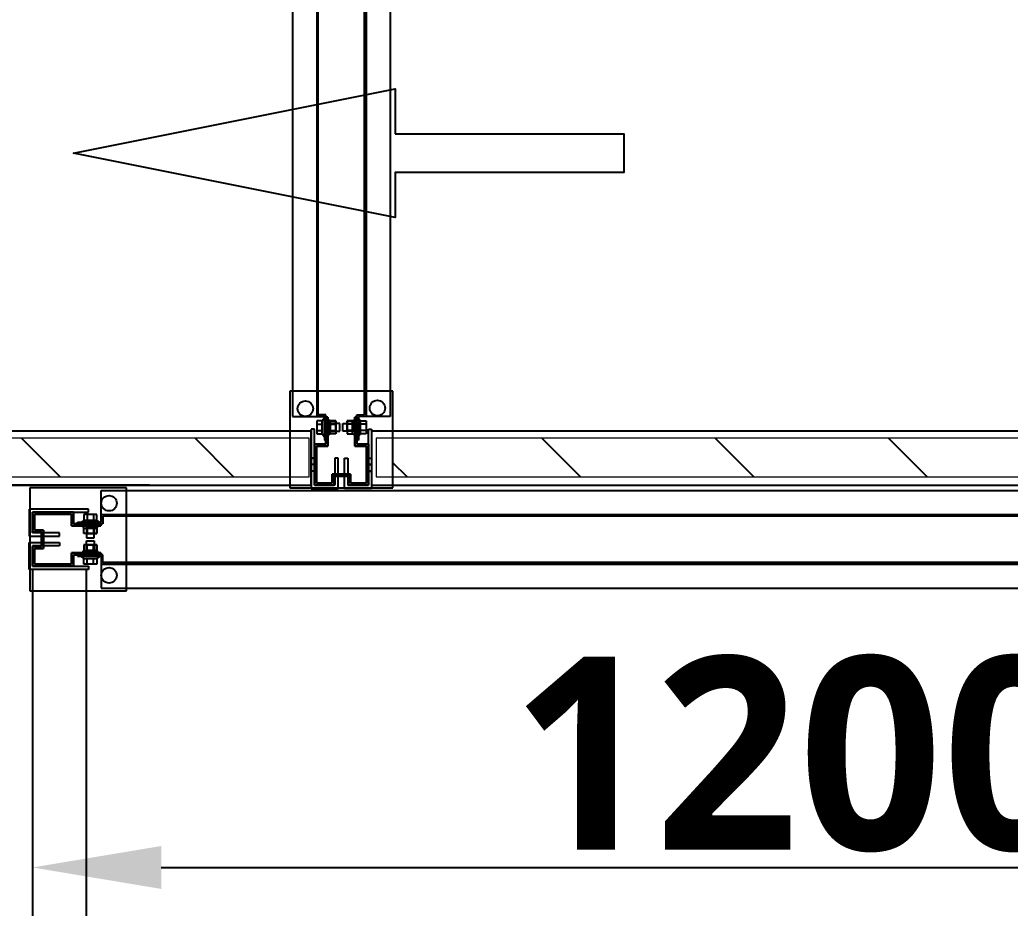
# Model space of a CAD drawing. Header units: millimetres. Extents: x 15382 to 37298, y 7351 to 31127.
# Drawn here: x 28351 to 29121, y 23064 to 23754 of the extents above; entities that cross this region are included whole.
import ezdxf

# ---------------------------------------------------------------- set-up
doc = ezdxf.new("R2010")
doc.units = ezdxf.units.MM
doc.layers.add('10', color=40, linetype='Continuous', lineweight=0)
for name, color, linetype in [('113', 3, 'Continuous'), ('114', 6, 'Continuous'), ('115', 30, 'Continuous'), ('116', 12, 'Continuous'), ('544-1', 40, 'Continuous'), ('M40', 3, 'Continuous'), ('M6', 7, 'Continuous'), ('動線', 6, 'Continuous'), ('標註', 252, 'Continuous')]:
    doc.layers.add(name, color=color, linetype=linetype)
doc.styles.get("Standard").update_dxf_attribs({"font": 'arial.ttf'})
doc.styles.add('黑體', font='')
doc.styles.get('黑體').set_extended_font_data('Microsoft JhengHei', bold=True)
doc.dimstyles.new('ISO-25', dxfattribs={"dimtxt": 2.5, "dimasz": 2.5, "dimexe": 1.25, "dimexo": 0.625, "dimtad": 1, "dimtxsty": 'Standard', "dimcen": 2.5, "dimadec": 0, "dimazin": 0, "dimtfac": 1, "dimtmove": 0, "dimatfit": 3, "dimfxl": 1, "dimarcsym": 0})

# ---------------------------------------------------------------- blocks, each defined once
blk = doc.blocks.new('*D52')
at = {"layer": 'Defpoints', "color": 0, "transparency": 16777216}
for p in [(28361.05, 23329.57), (29561.05, 23329.57), (29561.05, 23095.57)]:
    blk.add_point(p, dxfattribs=at)
at = {"layer": '標註', "color": 0, "lineweight": -2, "transparency": 16777216}
for p, q in [((28361.05, 23319.57), (28361.05, 23085.57)), ((29561.05, 23319.57), (29561.05, 23085.57)), ((28461.05, 23095.57), (29461.05, 23095.57))]:
    blk.add_line(p, q, dxfattribs=at)
at = {"layer": '標註', "color": 0, "transparency": 16777216}
for points in [[(28461.05, 23112.24), (28461.05, 23078.91), (28361.05, 23095.57)], [(29461.05, 23112.24), (29461.05, 23078.91), (29561.05, 23095.57)]]:
    blk.add_solid(points, dxfattribs=at)
at = {"layer": '標註', "color": 251, "transparency": 16777216, "insert": (28956.35, 23183.33), "char_height": 150, "attachment_point": 5, "style": '黑體'}
blk.add_mtext('1200', dxfattribs=at)
blk = doc.blocks.new('*D121')
at = {"layer": 'Defpoints', "color": 0, "transparency": 16777216}
for p in [(28458.89, 24392.57), (28310.44, 23392.57), (28458.89, 23392.57)]:
    blk.add_point(p, dxfattribs=at)
at = {"layer": '標註', "color": 0, "lineweight": -2, "transparency": 16777216}
for p, q in [((28451.89, 24392.57), (28275.44, 24392.57)), ((28310.44, 24357.57), (28310.44, 23427.57)), ((28451.89, 23392.57), (28275.44, 23392.57))]:
    blk.add_line(p, q, dxfattribs=at)
at = {"layer": '標註', "color": 0, "transparency": 16777216}
for points in [[(28304.61, 24357.57), (28316.28, 24357.57), (28310.44, 24392.57)], [(28304.61, 23427.57), (28316.28, 23427.57), (28310.44, 23392.57)]]:
    blk.add_solid(points, dxfattribs=at)
at = {"layer": '標註', "color": 0, "transparency": 16777216, "insert": (28242.83, 23892.57), "char_height": 105, "attachment_point": 5, "rotation": 90}
blk.add_mtext('1000', dxfattribs=at)

msp = doc.modelspace()

# ---------------------------------------------------------------- linework, layer by layer
at = {"layer": '10'}
for p, q in [((28576.049, 23429.065), (28136.049, 23429.065)), ((28576.049, 23399.065), (28576.049, 23429.065)), ((28628.049, 23429.065), (28628.049, 23399.065)), ((29498.049, 23429.065), (28628.049, 23429.065)), ((28136.049, 23399.065), (28576.049, 23399.065)), ((28628.049, 23399.065), (29498.049, 23399.065))]:
    msp.add_line(p, q, dxfattribs=at)
at = {"layer": '113'}
for p, q in [((28641.049, 23465.565), (28561.049, 23465.565)), ((28561.049, 23465.565), (28561.049, 23390.565)), ((28641.049, 23390.565), (28641.049, 23465.565)), ((28434.049, 23390.565), (28359.049, 23390.565)), ((28359.049, 23390.565), (28359.049, 23310.565)), ((28434.049, 23310.565), (28434.049, 23390.565)), ((28561.049, 23390.565), (28641.049, 23390.565)), ((28359.049, 23310.565), (28434.049, 23310.565))]:
    msp.add_line(p, q, dxfattribs=at)
at = {"layer": '113', "lineweight": -3}
for centre in [(28629.049, 23452.565), (28573.049, 23452.065), (28420.549, 23378.565), (28420.549, 23322.565)]:
    msp.add_circle(centre, 6, dxfattribs=at)
at = {"layer": '114'}
for points in [[(28577.549, 23434.565), (28132.549, 23434.565), (28132.549, 23392.565), (28577.549, 23392.565)], [(29499.549, 23434.565), (28624.549, 23434.565), (28624.549, 23392.565), (29499.549, 23392.565)], [(28403.049, 21582.065), (28403.049, 23327.065), (28361.049, 23327.065), (28361.049, 21582.065)]]:
    msp.add_lwpolyline(points, close=True, dxfattribs=at)
at = {"layer": '115'}
for p, q in [((28563.049, 24339.065), (28563.049, 23446.065)), ((28581.849, 24339.065), (28581.849, 23446.065)), ((28583.049, 23447.265), (28583.049, 24337.865)), ((28583.049, 23447.265), (28583.049, 24337.865)), ((28619.049, 23447.265), (28619.049, 24337.865)), ((28619.049, 23447.265), (28619.049, 24337.865)), ((28620.249, 24339.065), (28620.249, 23446.065)), ((28639.049, 24339.065), (28639.049, 23446.065)), ((28563.049, 23446.065), (28587.849, 23446.065)), ((28581.849, 23446.065), (28587.849, 23446.065)), ((28589.049, 23447.265), (28583.049, 23447.265)), ((28589.049, 23447.265), (28583.049, 23447.265)), ((28587.849, 23446.065), (28587.849, 23427.565)), ((28587.849, 23446.065), (28587.849, 23427.565)), ((28589.049, 23427.565), (28589.049, 23447.265)), ((28589.049, 23427.565), (28589.049, 23447.265)), ((28613.049, 23427.565), (28613.049, 23447.265)), ((28613.049, 23447.265), (28619.049, 23447.265)), ((28613.049, 23427.565), (28613.049, 23447.265)), ((28613.049, 23447.265), (28619.049, 23447.265)), ((28614.249, 23446.065), (28614.249, 23427.565)), ((28620.249, 23446.065), (28614.249, 23446.065)), ((28614.249, 23446.065), (28614.249, 23427.565)), ((28639.049, 23446.065), (28614.249, 23446.065)), ((28587.849, 23427.565), (28589.049, 23427.565)), ((28587.849, 23427.565), (28589.049, 23427.565)), ((28614.249, 23427.565), (28613.049, 23427.565)), ((28614.249, 23427.565), (28613.049, 23427.565)), ((28414.549, 23363.765), (28414.549, 23388.565)), ((28414.549, 23388.565), (29507.549, 23388.565)), ((28414.549, 23363.765), (28414.549, 23369.765)), ((28414.549, 23369.765), (29507.549, 23369.765)), ((29506.349, 23368.565), (28415.749, 23368.565)), ((28415.749, 23368.565), (28415.749, 23362.565)), ((29506.349, 23368.565), (28415.749, 23368.565)), ((28415.749, 23368.565), (28415.749, 23362.565)), ((28396.049, 23362.565), (28396.049, 23363.765)), ((28396.049, 23363.765), (28414.549, 23363.765)), ((28396.049, 23362.565), (28396.049, 23363.765)), ((28396.049, 23363.765), (28414.549, 23363.765)), ((28415.749, 23362.565), (28396.049, 23362.565)), ((28415.749, 23362.565), (28396.049, 23362.565)), ((28415.749, 23338.565), (28396.049, 23338.565)), ((28396.049, 23338.565), (28396.049, 23337.365)), ((28415.749, 23338.565), (28396.049, 23338.565)), ((28396.049, 23338.565), (28396.049, 23337.365)), ((28396.049, 23337.365), (28414.549, 23337.365)), ((28396.049, 23337.365), (28414.549, 23337.365)), ((28414.549, 23337.365), (28414.549, 23331.365)), ((28414.549, 23337.365), (28414.549, 23312.565)), ((28415.749, 23332.565), (28415.749, 23338.565)), ((28415.749, 23332.565), (28415.749, 23338.565)), ((28414.549, 23331.365), (29507.549, 23331.365)), ((29506.349, 23332.565), (28415.749, 23332.565)), ((29506.349, 23332.565), (28415.749, 23332.565)), ((28414.549, 23312.565), (29507.549, 23312.565))]:
    msp.add_line(p, q, dxfattribs=at)
at = {"layer": '115', "lineweight": -3}
for p, q in [((28587.849, 23434.065), (28587.849, 23441.065)), ((28587.849, 23441.065), (28589.049, 23441.065)), ((28587.849, 23437.565), (28587.849, 23441.065)), ((28587.849, 23441.065), (28589.049, 23441.065)), ((28589.049, 23437.565), (28587.849, 23437.565)), ((28589.049, 23441.065), (28589.049, 23434.065)), ((28589.049, 23441.065), (28589.049, 23437.565)), ((28614.249, 23441.065), (28613.049, 23441.065)), ((28613.049, 23441.065), (28613.049, 23434.065)), ((28614.249, 23441.065), (28613.049, 23441.065)), ((28613.049, 23441.065), (28613.049, 23437.565)), ((28613.049, 23437.565), (28614.249, 23437.565)), ((28614.249, 23434.065), (28614.249, 23441.065)), ((28614.249, 23437.565), (28614.249, 23441.065)), ((28589.049, 23434.065), (28587.849, 23434.065)), ((28613.049, 23434.065), (28614.249, 23434.065)), ((28402.549, 23363.765), (28409.549, 23363.765)), ((28402.549, 23362.565), (28402.549, 23363.765)), ((28409.549, 23362.565), (28402.549, 23362.565)), ((28406.049, 23363.765), (28409.549, 23363.765)), ((28406.049, 23362.565), (28406.049, 23363.765)), ((28409.549, 23362.565), (28406.049, 23362.565)), ((28409.549, 23363.765), (28409.549, 23362.565)), ((28409.549, 23363.765), (28409.549, 23362.565)), ((28409.549, 23338.565), (28402.549, 23338.565)), ((28402.549, 23338.565), (28402.549, 23337.365)), ((28402.549, 23337.365), (28409.549, 23337.365)), ((28409.549, 23338.565), (28406.049, 23338.565)), ((28406.049, 23338.565), (28406.049, 23337.365)), ((28406.049, 23337.365), (28409.549, 23337.365)), ((28409.549, 23337.365), (28409.549, 23338.565)), ((28409.549, 23337.365), (28409.549, 23338.565))]:
    msp.add_line(p, q, dxfattribs=at)
at = {"layer": '116'}
for p, q in [((28580.049, 23436.065), (28577.549, 23436.065)), ((28577.549, 23436.065), (28577.549, 23390.065)), ((28580.049, 23392.565), (28580.049, 23436.065)), ((28622.049, 23392.565), (28622.049, 23436.065)), ((28622.049, 23436.065), (28624.549, 23436.065)), ((28624.549, 23436.065), (28624.549, 23390.065)), ((28580.049, 23413.543), (28577.549, 23413.543)), ((28598.549, 23413.565), (28596.049, 23413.565)), ((28596.049, 23413.565), (28596.049, 23392.565)), ((28598.549, 23390.065), (28598.549, 23413.565)), ((28603.549, 23390.065), (28603.549, 23413.565)), ((28603.549, 23413.565), (28606.049, 23413.565)), ((28606.049, 23413.565), (28606.049, 23392.565)), ((28622.049, 23413.543), (28624.549, 23413.543)), ((28580.049, 23408.565), (28577.549, 23408.565)), ((28622.049, 23408.565), (28624.549, 23408.565)), ((28580.049, 23403.587), (28577.549, 23403.587)), ((28622.049, 23403.587), (28624.549, 23403.587)), ((28577.549, 23390.065), (28597.049, 23390.065)), ((28596.049, 23392.565), (28580.049, 23392.565)), ((28596.049, 23390.065), (28598.549, 23390.065)), ((28606.049, 23390.065), (28603.549, 23390.065)), ((28624.549, 23390.065), (28605.049, 23390.065)), ((28606.049, 23392.565), (28622.049, 23392.565)), ((28404.549, 23374.065), (28358.549, 23374.065)), ((28358.549, 23374.065), (28358.549, 23354.565)), ((28404.549, 23371.565), (28404.549, 23374.065)), ((28361.049, 23355.565), (28361.049, 23371.565)), ((28361.049, 23371.565), (28404.549, 23371.565)), ((28358.549, 23355.565), (28358.549, 23353.065)), ((28358.549, 23353.065), (28382.049, 23353.065)), ((28382.049, 23355.565), (28361.049, 23355.565)), ((28382.049, 23353.065), (28382.049, 23355.565)), ((28358.549, 23345.565), (28358.549, 23348.065)), ((28358.549, 23348.065), (28382.049, 23348.065)), ((28358.549, 23327.065), (28358.549, 23346.565)), ((28382.049, 23345.565), (28361.049, 23345.565)), ((28361.049, 23345.565), (28361.049, 23329.565)), ((28382.049, 23348.065), (28382.049, 23345.565)), ((28361.049, 23329.565), (28404.549, 23329.565)), ((28404.549, 23329.565), (28404.549, 23327.065)), ((28404.549, 23327.065), (28358.549, 23327.065))]:
    msp.add_line(p, q, dxfattribs=at)
at = {"layer": '116', "lineweight": -3}
for p, q in [((28577.549, 23403.587), (28577.549, 23413.543)), ((28577.549, 23413.543), (28580.049, 23413.543)), ((28577.549, 23408.565), (28577.549, 23413.543)), ((28577.549, 23413.543), (28580.049, 23413.543)), ((28580.049, 23413.543), (28580.049, 23403.587)), ((28580.049, 23413.543), (28580.049, 23408.565)), ((28622.049, 23408.565), (28622.049, 23413.543)), ((28622.049, 23413.543), (28624.549, 23413.543)), ((28622.049, 23403.587), (28622.049, 23413.543)), ((28622.049, 23413.543), (28624.549, 23413.543)), ((28624.549, 23413.543), (28624.549, 23408.565)), ((28624.549, 23413.543), (28624.549, 23403.587)), ((28580.049, 23408.565), (28577.549, 23408.565)), ((28624.549, 23408.565), (28622.049, 23408.565)), ((28580.049, 23403.587), (28577.549, 23403.587)), ((28624.549, 23403.587), (28622.049, 23403.587))]:
    msp.add_line(p, q, dxfattribs=at)
at = {"layer": '544-1', "linetype": 'Continuous'}
for p, q in [((28382.648, 23399.065), (28352.648, 23429.065)), ((28517.352, 23399.065), (28487.352, 23429.065)), ((28786.76, 23399.065), (28756.76, 23429.065)), ((28921.464, 23399.065), (28891.464, 23429.065)), ((29056.167, 23399.065), (29026.167, 23429.065)), ((28652.056, 23399.065), (28641.049, 23410.072))]:
    msp.add_line(p, q, dxfattribs=at)
at = {"layer": 'M40'}
for p, q in [((28590.649, 23445.565), (28589.049, 23445.565)), ((28589.049, 23445.565), (28589.049, 23424.565)), ((28589.049, 23424.565), (28589.049, 23445.565)), ((28589.049, 23445.565), (28590.649, 23445.565)), ((28590.649, 23422.965), (28590.649, 23445.565)), ((28590.649, 23445.565), (28590.649, 23422.965)), ((28613.049, 23445.565), (28611.449, 23445.565)), ((28611.449, 23445.565), (28611.449, 23422.965)), ((28611.449, 23422.965), (28611.449, 23445.565)), ((28611.449, 23445.565), (28613.049, 23445.565)), ((28613.049, 23424.565), (28613.049, 23445.565)), ((28613.049, 23445.565), (28613.049, 23424.565)), ((28589.049, 23441.065), (28590.649, 23441.065)), ((28589.049, 23437.565), (28590.649, 23437.565)), ((28611.449, 23441.065), (28613.049, 23441.065)), ((28611.449, 23437.565), (28613.049, 23437.565)), ((28589.049, 23434.065), (28590.649, 23434.065)), ((28611.449, 23434.065), (28613.049, 23434.065)), ((28589.049, 23424.565), (28580.049, 23424.565)), ((28580.049, 23424.565), (28580.049, 23392.565)), ((28580.049, 23392.565), (28580.049, 23424.565)), ((28580.049, 23424.565), (28589.049, 23424.565)), ((28581.649, 23394.165), (28581.649, 23422.965)), ((28581.649, 23422.965), (28590.649, 23422.965)), ((28590.649, 23422.965), (28581.649, 23422.965)), ((28581.649, 23422.965), (28581.649, 23394.165)), ((28589.049, 23422.965), (28590.649, 23422.965)), ((28590.649, 23422.965), (28590.649, 23424.565)), ((28611.449, 23422.965), (28611.449, 23424.565)), ((28611.449, 23422.965), (28620.449, 23422.965)), ((28613.049, 23422.965), (28611.449, 23422.965)), ((28620.449, 23422.965), (28611.449, 23422.965)), ((28622.049, 23424.565), (28613.049, 23424.565)), ((28613.049, 23424.565), (28622.049, 23424.565)), ((28620.449, 23422.965), (28620.449, 23394.165)), ((28620.449, 23394.165), (28620.449, 23422.965)), ((28622.049, 23392.565), (28622.049, 23424.565)), ((28622.049, 23424.565), (28622.049, 23392.565)), ((28581.649, 23411.815), (28580.049, 23411.815)), ((28581.649, 23408.565), (28580.049, 23408.565)), ((28581.649, 23405.315), (28580.049, 23405.315)), ((28608.149, 23401.165), (28593.949, 23401.165)), ((28593.949, 23401.165), (28593.949, 23394.165)), ((28593.949, 23394.165), (28593.949, 23401.165)), ((28593.949, 23401.165), (28608.149, 23401.165)), ((28595.549, 23392.565), (28595.549, 23399.565)), ((28595.549, 23399.565), (28606.549, 23399.565)), ((28606.549, 23399.565), (28595.549, 23399.565)), ((28595.549, 23399.565), (28595.549, 23392.565)), ((28606.549, 23399.565), (28606.549, 23401.165)), ((28606.549, 23399.565), (28606.549, 23392.565)), ((28606.549, 23392.565), (28606.549, 23399.565)), ((28608.149, 23394.165), (28608.149, 23401.165)), ((28608.149, 23401.165), (28608.149, 23394.165)), ((28580.049, 23392.565), (28595.549, 23392.565)), ((28595.549, 23392.565), (28580.049, 23392.565)), ((28593.949, 23394.165), (28581.649, 23394.165)), ((28581.649, 23394.165), (28593.949, 23394.165)), ((28606.549, 23392.565), (28622.049, 23392.565)), ((28622.049, 23392.565), (28606.549, 23392.565)), ((28620.449, 23394.165), (28608.149, 23394.165)), ((28608.149, 23394.165), (28620.449, 23394.165)), ((28393.049, 23371.565), (28361.049, 23371.565)), ((28361.049, 23371.565), (28361.049, 23356.065)), ((28361.049, 23356.065), (28361.049, 23371.565)), ((28361.049, 23371.565), (28393.049, 23371.565)), ((28362.649, 23357.665), (28362.649, 23369.965)), ((28362.649, 23369.965), (28391.449, 23369.965)), ((28391.449, 23369.965), (28362.649, 23369.965)), ((28362.649, 23369.965), (28362.649, 23357.665)), ((28391.449, 23369.965), (28391.449, 23360.965)), ((28391.449, 23360.965), (28391.449, 23369.965)), ((28393.049, 23362.565), (28393.049, 23371.565)), ((28393.049, 23371.565), (28393.049, 23362.565)), ((28391.449, 23362.565), (28391.449, 23360.965)), ((28391.449, 23360.965), (28414.049, 23360.965)), ((28391.449, 23360.965), (28393.049, 23360.965)), ((28414.049, 23360.965), (28391.449, 23360.965)), ((28414.049, 23362.565), (28393.049, 23362.565)), ((28393.049, 23362.565), (28414.049, 23362.565)), ((28402.549, 23362.565), (28402.549, 23360.965)), ((28406.049, 23362.565), (28406.049, 23360.965)), ((28409.549, 23362.565), (28409.549, 23360.965)), ((28414.049, 23360.965), (28414.049, 23362.565)), ((28414.049, 23362.565), (28414.049, 23360.965)), ((28361.049, 23356.065), (28368.049, 23356.065)), ((28368.049, 23356.065), (28361.049, 23356.065)), ((28369.649, 23357.665), (28362.649, 23357.665)), ((28362.649, 23357.665), (28369.649, 23357.665)), ((28368.049, 23356.065), (28368.049, 23345.065)), ((28368.049, 23345.065), (28368.049, 23356.065)), ((28369.649, 23343.465), (28369.649, 23357.665)), ((28369.649, 23357.665), (28369.649, 23343.465)), ((28368.049, 23345.065), (28361.049, 23345.065)), ((28361.049, 23345.065), (28361.049, 23329.565)), ((28361.049, 23329.565), (28361.049, 23345.065)), ((28361.049, 23345.065), (28368.049, 23345.065)), ((28362.649, 23331.165), (28362.649, 23343.465)), ((28362.649, 23343.465), (28369.649, 23343.465)), ((28369.649, 23343.465), (28362.649, 23343.465)), ((28362.649, 23343.465), (28362.649, 23331.165)), ((28414.049, 23340.165), (28391.449, 23340.165)), ((28391.449, 23340.165), (28391.449, 23331.165)), ((28391.449, 23338.565), (28391.449, 23340.165)), ((28391.449, 23340.165), (28414.049, 23340.165)), ((28391.449, 23331.165), (28391.449, 23340.165)), ((28391.449, 23340.165), (28393.049, 23340.165)), ((28393.049, 23329.565), (28393.049, 23338.565)), ((28393.049, 23338.565), (28414.049, 23338.565)), ((28414.049, 23338.565), (28393.049, 23338.565)), ((28393.049, 23338.565), (28393.049, 23329.565)), ((28402.549, 23340.165), (28402.549, 23338.565)), ((28406.049, 23340.165), (28406.049, 23338.565)), ((28409.549, 23340.165), (28409.549, 23338.565)), ((28414.049, 23338.565), (28414.049, 23340.165)), ((28414.049, 23340.165), (28414.049, 23338.565)), ((28361.049, 23329.565), (28393.049, 23329.565)), ((28393.049, 23329.565), (28361.049, 23329.565)), ((28391.449, 23331.165), (28362.649, 23331.165)), ((28362.649, 23331.165), (28391.449, 23331.165))]:
    msp.add_line(p, q, dxfattribs=at)
at = {"layer": 'M40', "lineweight": -3}
for p, q in [((28589.049, 23434.065), (28589.049, 23441.065)), ((28589.049, 23441.065), (28590.649, 23441.065)), ((28589.049, 23437.565), (28589.049, 23441.065)), ((28589.049, 23441.065), (28590.649, 23441.065)), ((28590.649, 23437.565), (28589.049, 23437.565)), ((28590.649, 23441.065), (28590.649, 23434.065)), ((28590.649, 23441.065), (28590.649, 23437.565)), ((28613.049, 23441.065), (28611.449, 23441.065)), ((28611.449, 23441.065), (28611.449, 23434.065)), ((28613.049, 23441.065), (28611.449, 23441.065)), ((28611.449, 23441.065), (28611.449, 23437.565)), ((28611.449, 23437.565), (28613.049, 23437.565)), ((28613.049, 23434.065), (28613.049, 23441.065)), ((28613.049, 23437.565), (28613.049, 23441.065)), ((28590.649, 23434.065), (28589.049, 23434.065)), ((28611.449, 23434.065), (28613.049, 23434.065)), ((28580.049, 23405.315), (28580.049, 23411.815)), ((28580.049, 23411.815), (28581.649, 23411.815)), ((28580.049, 23408.565), (28580.049, 23411.815)), ((28580.049, 23411.815), (28581.649, 23411.815)), ((28581.649, 23408.565), (28580.049, 23408.565)), ((28581.649, 23405.315), (28580.049, 23405.315)), ((28581.649, 23411.815), (28581.649, 23405.315)), ((28581.649, 23411.815), (28581.649, 23408.565)), ((28620.449, 23405.315), (28620.449, 23411.815)), ((28620.449, 23411.815), (28622.049, 23411.815)), ((28620.449, 23408.565), (28620.449, 23411.815)), ((28620.449, 23411.815), (28622.049, 23411.815)), ((28622.049, 23408.565), (28620.449, 23408.565)), ((28622.049, 23405.315), (28620.449, 23405.315)), ((28622.049, 23411.815), (28622.049, 23405.315)), ((28622.049, 23411.815), (28622.049, 23408.565)), ((28606.549, 23401.165), (28595.549, 23401.165)), ((28595.549, 23401.165), (28595.549, 23399.565)), ((28595.549, 23399.565), (28606.549, 23399.565)), ((28601.049, 23401.165), (28606.549, 23401.165)), ((28601.049, 23399.565), (28601.049, 23401.165)), ((28606.549, 23399.565), (28601.049, 23399.565)), ((28606.549, 23399.565), (28606.549, 23401.165)), ((28606.549, 23401.165), (28606.549, 23399.565)), ((28402.549, 23362.565), (28409.549, 23362.565)), ((28402.549, 23360.965), (28402.549, 23362.565)), ((28409.549, 23360.965), (28402.549, 23360.965)), ((28406.049, 23362.565), (28409.549, 23362.565)), ((28406.049, 23360.965), (28406.049, 23362.565)), ((28409.549, 23360.965), (28406.049, 23360.965)), ((28409.549, 23362.565), (28409.549, 23360.965)), ((28409.549, 23362.565), (28409.549, 23360.965)), ((28409.549, 23340.165), (28402.549, 23340.165)), ((28402.549, 23340.165), (28402.549, 23338.565)), ((28402.549, 23338.565), (28409.549, 23338.565)), ((28409.549, 23340.165), (28406.049, 23340.165)), ((28406.049, 23340.165), (28406.049, 23338.565)), ((28406.049, 23338.565), (28409.549, 23338.565)), ((28409.549, 23338.565), (28409.549, 23340.165)), ((28409.549, 23338.565), (28409.549, 23340.165))]:
    msp.add_line(p, q, dxfattribs=at)
at = {"layer": 'M6'}
for p, q in [((28587.649, 23444.565), (28586.149, 23442.565)), ((28587.849, 23444.565), (28587.649, 23444.565)), ((28587.849, 23440.565), (28587.849, 23444.565)), ((28590.649, 23431.565), (28590.649, 23443.565)), ((28590.649, 23443.565), (28590.849, 23443.565)), ((28590.849, 23443.565), (28592.349, 23442.565)), ((28611.249, 23443.565), (28609.749, 23442.565)), ((28611.449, 23443.565), (28611.249, 23443.565)), ((28611.449, 23431.565), (28611.449, 23443.565)), ((28614.249, 23440.565), (28614.249, 23444.565)), ((28614.249, 23444.565), (28614.449, 23444.565)), ((28614.449, 23444.565), (28615.949, 23442.565)), ((28586.149, 23442.565), (28581.849, 23442.565)), ((28581.849, 23442.565), (28581.849, 23432.565)), ((28586.149, 23442.565), (28581.849, 23442.565)), ((28581.849, 23442.565), (28581.849, 23432.565)), ((28581.849, 23440.065), (28586.149, 23440.065)), ((28581.849, 23435.065), (28586.149, 23435.065)), ((28586.149, 23432.565), (28586.149, 23442.565)), ((28599.849, 23440.565), (28587.849, 23440.565)), ((28592.349, 23442.565), (28596.649, 23442.565)), ((28592.349, 23432.565), (28592.349, 23442.565)), ((28592.349, 23442.565), (28596.649, 23442.565)), ((28596.649, 23442.565), (28592.349, 23442.565)), ((28592.349, 23442.565), (28592.349, 23435.065)), ((28592.349, 23432.565), (28592.349, 23440.065)), ((28592.349, 23440.065), (28596.649, 23440.065)), ((28592.349, 23435.065), (28596.649, 23435.065)), ((28596.649, 23442.565), (28596.649, 23432.565)), ((28596.649, 23442.565), (28596.649, 23432.565)), ((28596.649, 23435.065), (28596.649, 23442.565)), ((28596.649, 23440.065), (28596.649, 23432.565)), ((28599.849, 23434.565), (28599.849, 23440.565)), ((28602.249, 23434.565), (28602.249, 23440.565)), ((28602.249, 23440.565), (28614.249, 23440.565)), ((28609.749, 23442.565), (28605.449, 23442.565)), ((28605.449, 23442.565), (28605.449, 23432.565)), ((28609.749, 23442.565), (28605.449, 23442.565)), ((28605.449, 23442.565), (28605.449, 23432.565)), ((28605.449, 23442.565), (28609.749, 23442.565)), ((28605.449, 23435.065), (28605.449, 23442.565)), ((28609.749, 23440.065), (28605.449, 23440.065)), ((28605.449, 23440.065), (28605.449, 23432.565)), ((28609.749, 23435.065), (28605.449, 23435.065)), ((28609.749, 23432.565), (28609.749, 23442.565)), ((28609.749, 23442.565), (28609.749, 23435.065)), ((28609.749, 23432.565), (28609.749, 23440.065)), ((28615.949, 23442.565), (28620.249, 23442.565)), ((28615.949, 23432.565), (28615.949, 23442.565)), ((28615.949, 23442.565), (28620.249, 23442.565)), ((28620.249, 23440.065), (28615.949, 23440.065)), ((28620.249, 23435.065), (28615.949, 23435.065)), ((28620.249, 23442.565), (28620.249, 23432.565)), ((28620.249, 23442.565), (28620.249, 23432.565)), ((28581.849, 23432.565), (28586.149, 23432.565)), ((28581.849, 23432.565), (28586.149, 23432.565)), ((28586.149, 23432.565), (28587.649, 23430.565)), ((28587.649, 23430.565), (28587.849, 23430.565)), ((28587.849, 23434.565), (28599.849, 23434.565)), ((28587.849, 23430.565), (28587.849, 23434.565)), ((28590.849, 23431.565), (28590.649, 23431.565)), ((28592.349, 23432.565), (28590.849, 23431.565)), ((28596.649, 23432.565), (28592.349, 23432.565)), ((28596.649, 23432.565), (28592.349, 23432.565)), ((28596.649, 23432.565), (28592.349, 23432.565)), ((28614.249, 23434.565), (28602.249, 23434.565)), ((28605.449, 23432.565), (28609.749, 23432.565)), ((28605.449, 23432.565), (28609.749, 23432.565)), ((28605.449, 23432.565), (28609.749, 23432.565)), ((28609.749, 23432.565), (28611.249, 23431.565)), ((28611.249, 23431.565), (28611.449, 23431.565)), ((28614.249, 23430.565), (28614.249, 23434.565)), ((28614.449, 23430.565), (28614.249, 23430.565)), ((28615.949, 23432.565), (28614.449, 23430.565)), ((28620.249, 23432.565), (28615.949, 23432.565)), ((28620.249, 23432.565), (28615.949, 23432.565)), ((28411.049, 23369.765), (28401.049, 23369.765)), ((28401.049, 23369.765), (28401.049, 23365.465)), ((28411.049, 23369.765), (28401.049, 23369.765)), ((28401.049, 23369.765), (28401.049, 23365.465)), ((28403.549, 23369.765), (28403.549, 23365.465)), ((28408.549, 23369.765), (28408.549, 23365.465)), ((28411.049, 23365.465), (28411.049, 23369.765)), ((28411.049, 23365.465), (28411.049, 23369.765)), ((28401.049, 23365.465), (28399.049, 23363.965)), ((28399.049, 23363.965), (28399.049, 23363.765)), ((28399.049, 23363.765), (28403.049, 23363.765)), ((28400.049, 23360.765), (28400.049, 23360.965)), ((28400.049, 23360.965), (28412.049, 23360.965)), ((28401.049, 23359.265), (28400.049, 23360.765)), ((28401.049, 23365.465), (28411.049, 23365.465)), ((28401.049, 23354.965), (28401.049, 23359.265)), ((28401.049, 23359.265), (28411.049, 23359.265)), ((28401.049, 23354.965), (28401.049, 23359.265)), ((28401.049, 23354.965), (28401.049, 23359.265)), ((28401.049, 23359.265), (28408.549, 23359.265)), ((28403.049, 23363.765), (28403.049, 23351.765)), ((28411.049, 23359.265), (28403.549, 23359.265)), ((28403.549, 23359.265), (28403.549, 23354.965)), ((28408.549, 23359.265), (28408.549, 23354.965)), ((28409.049, 23351.765), (28409.049, 23363.765)), ((28409.049, 23363.765), (28413.049, 23363.765)), ((28413.049, 23363.965), (28411.049, 23365.465)), ((28412.049, 23360.765), (28411.049, 23359.265)), ((28411.049, 23359.265), (28411.049, 23354.965)), ((28411.049, 23359.265), (28411.049, 23354.965)), ((28411.049, 23354.965), (28411.049, 23359.265)), ((28412.049, 23360.965), (28412.049, 23360.765)), ((28413.049, 23363.765), (28413.049, 23363.965)), ((28411.049, 23354.965), (28401.049, 23354.965)), ((28411.049, 23354.965), (28401.049, 23354.965)), ((28408.549, 23354.965), (28401.049, 23354.965)), ((28403.049, 23351.765), (28409.049, 23351.765)), ((28403.549, 23354.965), (28411.049, 23354.965)), ((28411.049, 23346.165), (28401.049, 23346.165)), ((28401.049, 23346.165), (28401.049, 23341.865)), ((28411.049, 23346.165), (28401.049, 23346.165)), ((28401.049, 23346.165), (28401.049, 23341.865)), ((28401.049, 23346.165), (28401.049, 23341.865)), ((28408.549, 23346.165), (28401.049, 23346.165)), ((28403.049, 23337.365), (28403.049, 23349.365)), ((28403.049, 23349.365), (28409.049, 23349.365)), ((28403.549, 23341.865), (28403.549, 23346.165)), ((28403.549, 23346.165), (28411.049, 23346.165)), ((28408.549, 23341.865), (28408.549, 23346.165)), ((28409.049, 23349.365), (28409.049, 23337.365)), ((28411.049, 23341.865), (28411.049, 23346.165)), ((28411.049, 23341.865), (28411.049, 23346.165)), ((28411.049, 23346.165), (28411.049, 23341.865)), ((28399.049, 23337.165), (28399.049, 23337.365)), ((28399.049, 23337.365), (28403.049, 23337.365)), ((28401.049, 23335.665), (28399.049, 23337.165)), ((28401.049, 23341.865), (28400.049, 23340.365)), ((28400.049, 23340.365), (28400.049, 23340.165)), ((28400.049, 23340.165), (28412.049, 23340.165)), ((28401.049, 23341.865), (28411.049, 23341.865)), ((28401.049, 23341.865), (28408.549, 23341.865)), ((28401.049, 23331.365), (28401.049, 23335.665)), ((28401.049, 23335.665), (28411.049, 23335.665)), ((28401.049, 23331.365), (28401.049, 23335.665)), ((28411.049, 23341.865), (28403.549, 23341.865)), ((28403.549, 23331.365), (28403.549, 23335.665)), ((28408.549, 23331.365), (28408.549, 23335.665)), ((28409.049, 23337.365), (28413.049, 23337.365)), ((28412.049, 23340.365), (28411.049, 23341.865)), ((28413.049, 23337.165), (28411.049, 23335.665)), ((28411.049, 23335.665), (28411.049, 23331.365)), ((28411.049, 23335.665), (28411.049, 23331.365)), ((28412.049, 23340.165), (28412.049, 23340.365)), ((28413.049, 23337.365), (28413.049, 23337.165)), ((28411.049, 23331.365), (28401.049, 23331.365)), ((28411.049, 23331.365), (28401.049, 23331.365))]:
    msp.add_line(p, q, dxfattribs=at)
at = {"layer": '動線', "lineweight": -3}
msp.add_lwpolyline([(28642.928, 23665.565), (28820.564, 23665.565), (28820.564, 23635.565), (28642.928, 23635.565), (28642.928, 23600.565), (28392.928, 23650.565), (28642.928, 23700.565), (28642.928, 23665.565)], dxfattribs=at)

# ---------------------------------------------------------------- dimensions: what is measured, and where the dimension line sits
at = {"layer": '標註', "color": 8}
dim = msp.add_linear_dim(base=(28310.443, 23392.565), p1=(28458.887, 24392.565), p2=(28458.887, 23392.565), angle=270, dimstyle='ISO-25', override={"dimscale": 70, "dimtxt": 1.5, "dimasz": 0.5, "dimexe": 0.5, "dimexo": 0.1, "dimgap": 0.2}, dxfattribs=at)
dim.commit()
dim.dimension.update_dxf_attribs({"geometry": '*D121', "text_midpoint": (28242.833, 23892.565)})
dim = msp.add_linear_dim(base=(29561.049, 23095.572), p1=(28361.049, 23329.565), p2=(29561.049, 23329.565), dimstyle='ISO-25', override={"dimscale": 100, "dimtxt": 1.5, "dimasz": 1, "dimexe": 0.1, "dimexo": 0.1, "dimgap": 0.1, "dimtxsty": '黑體', "dimclrt": 251}, dxfattribs=at)
dim.commit()
dim.dimension.update_dxf_attribs({"geometry": '*D52', "text_midpoint": (28956.351, 23095.572), "dimtype": 160})

doc.saveas('drawing.dxf')
